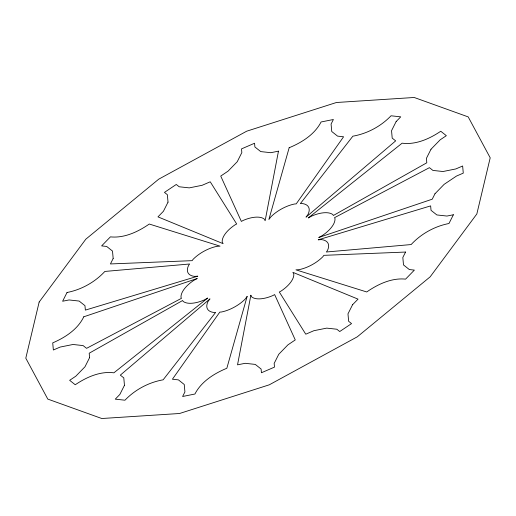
<?xml version="1.0" encoding="UTF-8"?>
<svg xmlns="http://www.w3.org/2000/svg" width="516" height="516" viewBox="0 0 516 516"><rect width="100%" height="100%" fill="white"/><g stroke="black" fill="none" stroke-linecap="round" stroke-linejoin="round"><path stroke-width="0.77" d="M250.86 295.275L237.528 364.844L245.177 363.303L255.278 364.412L261.102 369.03L261.431 372.752L274.493 367.115L274.164 363.399L278.763 354.273L287.928 344.862L295.268 339.928L274.641 294.578L272.803 295.578A24.413 11.307 -28.7 0 1 251.756 296.939L250.86 295.275M278.472 151.156L265.14 220.725L264.244 219.061A24.413 11.307 -28.7 0 0 243.197 220.422L241.359 221.422L220.732 176.072L228.072 171.138L237.237 161.727L241.836 152.601L241.507 148.885L254.569 143.248L254.898 146.97L260.722 151.588L270.823 152.697L278.472 151.156M39.158 302.034L25.8 358.188L47.794 399.094L101.787 418.515L179.568 413.497L269.288 384.813L357.285 336.819L430.17 276.821L476.842 213.966L490.2 157.812L468.205 116.906L414.213 97.485L336.432 102.503L246.713 131.187L158.715 179.181L85.83 239.179L39.158 302.034M247.125 296.468L226.834 368.263C214.211 373.481 201.292 381.563 194.925 394.018L182.612 396.494L184.915 391.934L184.251 384.497L178.426 379.873L172.415 379.215L219.79 312.115L221.416 312.012A24.413 11.307 -28.7 0 0 245.229 299.022L247.125 296.468M289.166 147.737L268.875 219.532L270.771 216.978A24.413 11.307 -28.7 0 1 294.584 203.988L296.21 203.885L343.585 136.785L337.574 136.127L331.749 131.503L331.085 124.066L333.388 119.506L321.075 121.982C314.708 134.437 301.789 142.519 289.166 147.737M67.035 292.495L62.623 301.241L69.041 299.951L79.142 301.054L84.966 305.678L85.359 310.11L197.776 276.176L194.609 276.382A24.413 11.307 -28.7 0 1 188.662 265.314L189.636 263.999L104.864 271.442C94.963 282.142 81.347 289.74 67.035 292.495M83.766 316.805C77.813 329.318 65.139 337.554 52.722 342.869L53.361 350.003L60.166 347.062L73.008 344.482L83.102 345.585L86.572 348.339L181.471 298.332L181.013 297.474A24.413 11.307 -28.7 0 1 193.642 280.465L197.222 278.511L83.766 316.805M113.172 258.516L110.43 263.947L192.12 260.657L193.094 259.342A24.413 11.307 -28.7 0 1 216.907 246.351L220.074 246.151L149.272 224.034C138.075 231.8 124.311 238.302 110.424 236.87L101.633 245.9L106.683 246.455L112.507 251.073L113.172 258.516M89.591 357.646L84.992 366.766L75.826 376.183L69.66 380.324L75.246 384.755C86.411 377.215 100.175 370.998 113.888 372.816L207.729 298.055L204.149 300.002A24.413 11.307 -28.7 0 1 183.103 301.363L182.638 300.505L89.197 353.215L89.591 357.646M168.023 202.149L163.424 211.27L157.967 216.875L223.105 243.655L222.209 241.991A24.413 11.307 -28.7 0 1 234.838 224.982L236.676 223.976L210.238 181.793L202.124 185.296L189.288 187.876L179.187 186.773L176.272 184.464L164.449 192.397L167.358 194.713L168.023 202.149M124.453 385.323L119.854 394.443L115.274 399.152L124.962 400.21C135.031 389.683 148.782 382.324 163.14 379.815L215.649 312.38L214.024 312.483A24.413 11.307 -28.7 0 1 208.077 301.415L209.973 298.861L120.325 375.132L123.795 377.886L124.453 385.323M396.146 121.557L391.547 130.677L392.205 138.114L395.675 140.868L306.027 217.139L307.923 214.585A24.413 11.307 -28.7 0 0 301.976 203.517L300.351 203.62L352.86 136.185C367.218 133.676 380.969 126.317 391.038 115.79L400.726 116.848L396.146 121.557M352.576 304.73L347.978 313.851L348.642 321.287L351.551 323.603L339.728 331.536L336.813 329.227L326.712 328.124L313.876 330.704L305.762 334.207L279.324 292.024L281.162 291.018A24.413 11.307 -28.7 0 0 293.791 274.009L292.895 272.345L358.033 299.125L352.576 304.73M431.008 149.234L426.41 158.354L426.803 162.785L333.362 215.495L332.897 214.637A24.413 11.307 -28.7 0 0 311.851 215.998L308.271 217.945L402.112 143.184C415.825 145.002 429.589 138.785 440.754 131.245L446.34 135.676L440.174 139.817L431.008 149.234M405.57 252.053L402.828 257.484L403.493 264.927L409.317 269.546L414.367 270.1L405.576 279.13C391.689 277.698 377.925 284.2 366.728 291.966L295.926 269.849L299.093 269.649A24.413 11.307 -28.7 0 0 322.906 256.658L323.88 255.343L405.57 252.053M434.975 193.764L432.234 199.195L318.778 237.489L322.358 235.535A24.413 11.307 -28.7 0 0 334.987 218.526L334.529 217.668L429.428 167.661L432.898 170.415L442.992 171.518L455.834 168.938L462.639 165.997L463.278 173.131L456.467 176.072L444.134 184.347L434.975 193.764M453.377 214.759L448.965 223.505C434.653 226.26 421.037 233.858 411.136 244.558L326.364 252.001L327.338 250.686A24.413 11.307 -28.7 0 0 321.391 239.618L318.224 239.824L430.641 205.89L431.034 210.322L436.858 214.946L446.959 216.049L453.377 214.759"/></g></svg>
